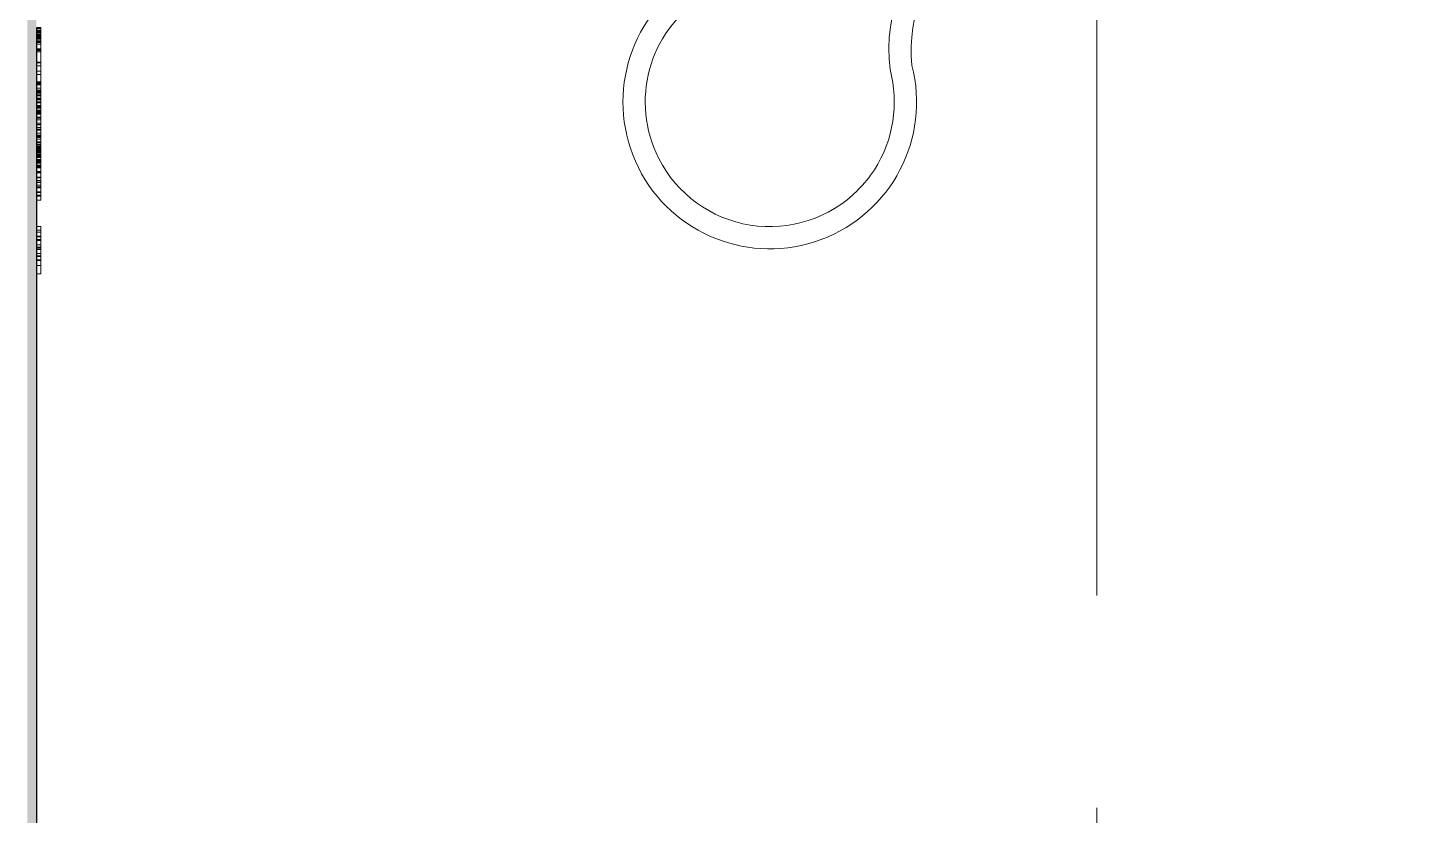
# Model space of a CAD drawing. Header units: millimetres. Extents: x -2766 to 205613, y -8553 to 29000.
# Drawn here: x 30910 to 33994, y 4386 to 6154 of the extents above; entities that cross this region are included whole.
import ezdxf

# ---------------------------------------------------------------- set-up
doc = ezdxf.new("R2010")
doc.units = ezdxf.units.MM
doc.linetypes.add('Осевая', pattern=[3175, 635, -476.25, 1587.5, -476.25])
for name, color, linetype, lineweight, true_color in [('A-WALL-1', 9, 'Continuous', 9, 0x808080), ('A-WALL-FNSH-1', 9, 'Continuous', 9, 0x808080), ('I-FURN-1', 9, 'Continuous', 9, 0x808080)]:
    doc.layers.add(name, color=color, linetype=linetype, lineweight=lineweight, true_color=true_color)
doc.layers.add('I-WALL', color=7, linetype='Continuous', lineweight=9)
doc.layers.add('Оси-2', color=7, linetype='Осевая', lineweight=9)

# ---------------------------------------------------------------- blocks, each defined once
blk = doc.blocks.new('рекреация сидение - рекреация сидение-26958909-План расстановки мебели и оборудования 2 этажа в осях 1-12')
at = {"layer": 'I-FURN-1'}
for p, q in [((560.8, -2.5), (554, -1.8)), ((554, -1.8), (560.8, -2.5)), ((560.3, -52.6), (553.5, -52)), ((553.5, -52), (560.3, -52.6))]:
    blk.add_line(p, q, dxfattribs=at)
for centre, radius, start, end in [((0.7, 671), 329.5, 321.2372, 216.9145), ((0.7, 671), 329.5, 321.2372, 216.9145), ((0.7, 671), 279.5, 33.8966, 217.3238), ((0.7, 671), 279.5, 33.8966, 217.3238), ((0.7, 671), 279.5, 320.5257, 33.7656), ((0.7, 671), 279.5, 320.5257, 33.7656), ((-526.9, 308.3), 361.3, 262.2586, 32.3231), ((-526.9, 308.3), 361.3, 262.2586, 32.3231), ((-526.9, 308.3), 311.3, 261.8348, 31.9527), ((-526.9, 308.3), 311.3, 261.8348, 31.9527), ((526.9, 308.3), 361.3, 149.2069, 222.0342), ((526.9, 308.3), 361.3, 149.2069, 222.0342), ((526.9, 308.3), 311.3, 149.8507, 274.9919), ((526.9, 308.3), 311.3, 149.8507, 274.9919), ((526.9, 308.3), 361.3, 222.1386, 274.2328), ((526.9, 308.3), 361.3, 222.1386, 274.2328), ((-585.4, -329), 329.5, 87.5108, 339.448), ((-585.4, -329), 329.5, 87.5108, 339.448), ((583.6, -331.2), 329.5, 200.1503, 93.9613), ((583.6, -331.2), 329.5, 200.1503, 93.9613), ((-585.4, -329), 279.5, 87.9792, 171.823), ((-585.4, -329), 279.5, 87.9792, 171.823), ((583.6, -331.2), 279.5, 199.4545, 94.7799), ((583.6, -331.2), 279.5, 199.4545, 94.7799), ((-1.3, -594.8), 363.8, 32.7722, 152.0227), ((-1.3, -594.8), 363.8, 32.7722, 152.0227), ((-585.4, -329), 279.5, 172.023, 279.9554), ((-585.4, -329), 279.5, 172.023, 279.9554), ((-1.3, -594.8), 313.8, 28.5725, 151.4275), ((-1.3, -594.8), 313.8, 28.5725, 151.4275), ((-1.3, -594.8), 363.8, 27.9474, 32.6625), ((-1.3, -594.8), 363.8, 27.9474, 32.6625), ((-585.4, -329), 279.5, 292.1037, 340.1105), ((-585.4, -329), 279.5, 292.1037, 340.1105), ((-585.4, -329), 279.5, 280.0793, 292.0855), ((-585.4, -329), 279.5, 280.0793, 292.0855)]:
    blk.add_arc(centre, radius, start, end, dxfattribs=at)
blk = doc.blocks.new('Надпись в вестибюле_2 - Надпись в вестибюле_2-32623903-План расстановки мебели и оборудования 2 этажа в осях 1-12')
at = {"layer": 'I-FURN-1'}
for p, q in [((-847.1, -10), (-847.1, 0)), ((-847.1, 0), (-847.1, -10)), ((-828.3, 0), (-828.3, -10)), ((-828.3, 0), (-828.3, -10)), ((-828.3, 0), (-828.3, -10)), ((-828.3, 0), (-828.3, -10)), ((-817.3, 0), (-817.3, -10)), ((-815.5, 0), (-815.5, -10)), ((-808.6, 0), (-808.6, -10)), ((-807.2, 0), (-807.2, -10)), ((-801.7, 0), (-801.7, -10)), ((-792.5, 0), (-792.5, -10)), ((-789.8, 0), (-789.8, -10)), ((-788.7, 0), (-788.7, -10)), ((-787.2, 0), (-787.2, -10)), ((-782.1, 0), (-782.1, -10)), ((-772.8, 0), (-772.8, -10)), ((-770.3, 0), (-770.3, -10)), ((-764.2, 0), (-764.2, -10)), ((-763, 0), (-763, -10)), ((-753.5, 0), (-753.5, -10)), ((-749.5, 0), (-749.5, -10)), ((-741.2, 0), (-741.2, -10)), ((-741.2, 0), (-741.2, -10)), ((-741.2, 0), (-741.2, -10)), ((-682.2, 0), (-593.1, 0)), ((-682.2, -10), (-682.2, 0)), ((-682.2, 0), (-682.2, -10)), ((-672.9, 0), (-672.9, -10)), ((-670.5, 0), (-670.5, -10)), ((-664.8, 0), (-664.8, -10)), ((-664.7, 0), (-664.7, -10)), ((-663.4, 0), (-663.4, -10)), ((-663.4, 0), (-663.4, -10)), ((-654.1, 0), (-654.1, -10)), ((-654, 0), (-654, -10)), ((-653, -10), (-653, 0)), ((-651.7, 0), (-651.7, -10)), ((-648.6, 0), (-648.6, -10)), ((-642.5, 0), (-642.5, -10)), ((-638.7, 0), (-638.7, -10)), ((-637.6, 0), (-637.6, -10)), ((-637.5, 0), (-637.5, -10)), ((-631.5, 0), (-631.5, -10)), ((-630.5, 0), (-630.5, -10)), ((-630.5, 0), (-630.5, -10)), ((-620.6, 0), (-620.6, -10)), ((-618.6, 0), (-618.6, -10)), ((-618.4, 0), (-618.4, -10)), ((-618.4, 0), (-618.4, -10)), ((-617.5, 0), (-617.5, -10)), ((-609.2, 0), (-609.2, -10)), ((-606.9, 0), (-606.9, -10)), ((-605.2, 0), (-605.2, -10)), ((-603.4, 0), (-603.4, -10)), ((-599.2, 0), (-599.2, -10)), ((-598, 0), (-598, -10)), ((-596.5, 0), (-596.5, -10)), ((-596.1, 0), (-596.1, -10)), ((-593.4, 0), (-593.4, -10)), ((-593.1, 0), (-574.3, 0)), ((-591.1, 0), (-593.1, 0)), ((-593.1, 0), (-590.9, 0)), ((-593.1, 0), (-593.1, -10)), ((-592.5, 0), (-592.5, -10)), ((-592.4, 0), (-592.4, -10)), ((-591.3, 0), (-591.3, -10)), ((-591.1, 0), (-591.1, -10)), ((-585.2, 0), (-590.9, 0)), ((-590.9, 0), (-584.2, 0)), ((-590.9, 0), (-590.9, -10)), ((-590.5, 0), (-590.5, -10)), ((-585.9, 0), (-585.9, -10)), ((-585.7, 0), (-585.7, -10)), ((-585.2, 0), (-585.2, -10)), ((-584.3, 0), (-584.3, -10)), ((-575.5, 0), (-584.2, 0)), ((-584.2, 0), (-573.4, 0)), ((-584.2, 0), (-584.2, -10)), ((-583.4, 0), (-583.4, -10)), ((-583.3, 0), (-583.3, -10)), ((-583.3, 0), (-583.3, -10)), ((-580.9, 0), (-580.9, -10)), ((-579.3, 0), (-579.3, -10)), ((-576.6, 0), (-576.6, -10)), ((-574.3, 0), (-575.5, 0)), ((-575.5, 0), (-575.5, -10)), ((-574.8, 0), (-574.8, -10)), ((-574.3, 0), (-574.3, -10)), ((-573.4, 0), (-558.8, 0)), ((-569.5, 0), (-573.4, 0)), ((-573.4, 0), (-573.4, -10)), ((-572.8, 0), (-564.5, 0)), ((-562.2, 0), (-572.8, 0)), ((-572.8, 0), (-568.6, 0)), ((-572.8, 0), (-572.8, -10)), ((-572.3, 0), (-572.3, -10)), ((-571.6, 0), (-571.6, -10)), ((-562.9, 0), (-569.5, 0)), ((-569.5, 0), (-569.5, -10)), ((-568.6, 0), (-561.3, 0)), ((-568.6, 0), (-568.6, -10)), ((-568.3, 0), (-568.3, -10)), ((-566.5, 0), (-566.5, -10)), ((-564.6, 0), (-564.6, -10)), ((-564.5, 0), (-564.5, -10)), ((-564.5, 0), (-564.5, -10)), ((-552.8, 0), (-562.9, 0)), ((-562.9, 0), (-562.9, -10)), ((-562.2, 0), (-562.2, -10)), ((-544.9, 0), (-561.3, 0)), ((-561.3, 0), (-550.9, 0)), ((-561.3, 0), (-561.3, -10)), ((-558.8, 0), (-541.5, 0)), ((-558.8, 0), (-558.8, -10)), ((-556.2, -10), (-556.2, 0)), ((-539.5, 0), (-552.8, 0)), ((-552.8, 0), (-552.8, -10)), ((-550.9, 0), (-538.4, 0)), ((-550.9, 0), (-550.9, -10)), ((-523, 0), (-544.9, 0)), ((-544.9, 0), (-544.9, -10)), ((-541.5, 0), (-522.6, 0)), ((-541.5, 0), (-541.5, -10)), ((-523.3, 0), (-539.5, 0)), ((-539.5, 0), (-539.5, -10)), ((-538.4, 0), (-524.9, 0)), ((-538.4, 0), (-538.4, -10)), ((-536.3, 0), (-536.3, -10)), ((-531.5, 0), (-502, 0)), ((-531.5, 0), (-531.5, -10)), ((-531.5, 0), (-531.5, -10)), ((-524.9, 0), (-509.2, 0)), ((-524.9, 0), (-524.9, -10)), ((-523.3, 0), (-523.3, -10)), ((-523, 0), (-523, -10)), ((-502, 0), (-522.6, 0)), ((-522.6, 0), (-502, 0)), ((-509.3, 0), (-522.6, 0)), ((-522.6, 0), (-522.6, -10)), ((-519.1, 0), (-519.1, -10)), ((-512.7, -10), (-512.7, 0)), ((-512.7, -10), (-512.7, 0)), ((-512.7, 0), (-512.7, -10)), ((-512.7, 0), (-512.7, -10)), ((-512.2, 0), (-512.2, -10)), ((-502, 0), (-509.3, 0)), ((-509.3, 0), (-509.3, -10)), ((-509.2, 0), (-502, 0)), ((-509.2, 0), (-509.2, -10)), ((-502, 0), (-484.9, 0)), ((-502, 0), (-502, -10)), ((-501.9, 0), (-475.7, 0)), ((-501.5, 0), (-501.9, 0)), ((-497.9, 0), (-501.9, 0)), ((-501.9, 0), (-496.1, 0)), ((-483.6, 0), (-501.5, 0)), ((-501.5, 0), (-501.5, -10)), ((-489, 0), (-497.9, 0)), ((-497.9, 0), (-497.9, -10)), ((-496.1, 0), (-496.1, -10)), ((-496.1, 0), (-486.2, 0)), ((-496.1, 0), (-496.1, -10)), ((-482.4, 0), (-489, 0)), ((-489, 0), (-489, -10)), ((-488, 0), (-488, -10)), ((-486.2, 0), (-480.1, 0)), ((-486.2, 0), (-486.2, -10)), ((-484.9, 0), (-471.9, 0)), ((-484.9, 0), (-484.9, -10)), ((-469.9, 0), (-483.6, 0)), ((-483.6, 0), (-483.6, -10)), ((-463.6, 0), (-482.4, 0)), ((-482.4, 0), (-482.4, -10)), ((-480.1, 0), (-463.6, 0)), ((-480.1, -10), (-480.1, 0)), ((-480, 0), (-480, -10)), ((-475.7, 0), (-465, 0)), ((-475.7, 0), (-475.7, -10)), ((-474.4, 0), (-474.4, -10)), ((-473.8, 0), (-473.8, -10)), ((-473.3, 0), (-473.3, -10)), ((-471.9, 0), (-463.6, 0)), ((-471.9, 0), (-471.9, -10)), ((-463.6, 0), (-469.9, 0)), ((-469.9, 0), (-469.9, -10)), ((-463.9, 0), (-463.9, -10)), ((-463.6, 0), (-461.2, 0)), ((-461.2, 0), (-463.6, 0)), ((-463.6, 0), (-463.6, -10)), ((-461.2, 0), (-461.2, -10)), ((-457, 0), (-457, -10)), ((-456.6, 0), (-456.6, -10)), ((-454.9, 0), (-454.9, -10)), ((-453.2, 0), (-453.2, -10)), ((-447.7, 0), (-447.7, -10)), ((-445.6, 0), (-445.6, -10)), ((-442.2, 0), (-442.2, -10)), ((-439.8, 0), (-439.8, -10)), ((-439.4, 0), (-439.4, -10)), ((-437.4, 0), (-437.4, -10)), ((-435.4, 0), (-327, 0)), ((-416.5, 0), (-435.4, 0)), ((-435.4, 0), (-435.4, -10)), ((-435.4, 0), (-435.4, -10)), ((-434.9, 0), (-434.9, -10)), ((-430.7, 0), (-430.7, -10)), ((-423, 0), (-423, -10)), ((-421.6, 0), (-421.6, -10)), ((-419.9, 0), (-419.9, -10)), ((-418.5, 0), (-418.5, -10)), ((-327, 0), (-416.5, 0)), ((-416.5, 0), (-331.8, 0)), ((-331.8, 0), (-416.5, 0)), ((-416.5, 0), (-331.8, 0)), ((-331.8, 0), (-416.5, 0)), ((-416.5, 0), (-416.5, -10)), ((-416.5, 0), (-416.5, -10)), ((-416.5, 0), (-416.5, -10)), ((-416.5, 0), (-416.5, -10)), ((-399.8, 0), (-399.8, -10)), ((-399.8, 0), (-399.8, -10)), ((-392.6, 0), (-373.8, 0)), ((-392.6, 0), (-392.6, -10)), ((-392.6, 0), (-392.6, -10)), ((-380.9, -10), (-380.9, 0)), ((-380.9, 0), (-380.9, -10)), ((-380.9, -10), (-380.9, 0)), ((-380.9, 0), (-380.9, -10)), ((-373.8, 0), (-373.8, -10)), ((-373.8, 0), (-373.8, -10)), ((-372.4, 0), (-372.4, -10)), ((-349.1, 0), (-349.1, -10)), ((-346.5, 0), (-346.5, -10)), ((-344.1, 0), (-344.1, -10)), ((-342.7, 0), (-342.7, -10)), ((-342.3, 0), (-342.3, -10)), ((-342.3, 0), (-342.3, -10)), ((-331.8, 0), (-327, 0)), ((-327, 0), (-331.8, 0)), ((-331.8, 0), (-331.8, -10)), ((-331.8, 0), (-331.8, -10)), ((-328.3, 0), (-328.3, -10)), ((-327, 0), (-324.7, 0)), ((-324.7, 0), (-327, 0)), ((-327, 0), (-327, -10)), ((-327, 0), (-327, -10)), ((-326.4, 0), (-326.4, -10)), ((-324.9, 0), (-324.9, -10)), ((-324.7, -10), (-324.7, 0)), ((-324.7, 0), (-324.7, -10)), ((-320.9, 0), (-320.9, -10)), ((-318.5, 0), (-318.5, -10)), ((-316.5, 0), (-316.5, -10)), ((-314.4, 0), (-314.4, -10)), ((-314.1, 0), (-314.1, -10)), ((-314.1, 0), (-314.1, -10)), ((-311.8, -10), (-311.8, 0)), ((-310.3, 0), (-310.3, -10)), ((-309.2, 0), (-309.2, -10)), ((-308.7, 0), (-308.7, -10)), ((-305.6, 0), (-305.6, -10)), ((-304.6, 0), (-304.6, -10)), ((-302.2, 0), (-302.2, -10)), ((-301.1, 0), (-301.1, -10)), ((-297.5, 0), (-297.5, -10)), ((-296.5, 0), (-296.5, -10)), ((-294.9, 0), (-294.9, -10)), ((-847.1, -10), (-828.3, -10)), ((-828.3, -10), (-847.1, -10)), ((-828.3, -10), (-817.3, -10)), ((-815.5, -10), (-828.3, -10)), ((-817.3, -10), (-808.6, -10)), ((-807.2, -10), (-815.5, -10)), ((-808.6, -10), (-801.7, -10)), ((-792.5, -10), (-807.2, -10)), ((-801.7, -10), (-789.8, -10)), ((-787.2, -10), (-801.7, -10)), ((-801.7, -10), (-788.7, -10)), ((-782.1, -10), (-792.5, -10)), ((-789.8, -10), (-763, -10)), ((-788.7, -10), (-775.4, -10)), ((-772.8, -10), (-787.2, -10)), ((-770.3, -10), (-782.1, -10)), ((-775.4, -10), (-764.2, -10)), ((-741.2, -10), (-772.8, -10)), ((-753.5, -10), (-770.3, -10)), ((-764.2, -10), (-749.5, -10)), ((-763, -10), (-741.2, -10)), ((-741.2, -10), (-753.5, -10)), ((-749.5, -10), (-745.3, -10)), ((-745.3, -10), (-741.2, -10)), ((-682.2, -10), (-663.4, -10)), ((-593.1, -10), (-682.2, -10)), ((-672.9, -10), (-670.5, -10)), ((-670.5, -10), (-672.9, -10)), ((-670.5, -10), (-664.8, -10)), ((-664.7, -10), (-670.5, -10)), ((-670.5, -10), (-651.7, -10)), ((-654.1, -10), (-670.5, -10)), ((-664.7, -10), (-654.1, -10)), ((-654.1, -10), (-664.7, -10)), ((-663.4, -10), (-593.1, -10)), ((-638.7, -10), (-654.1, -10)), ((-642.5, -10), (-654, -10)), ((-653, -10), (-637.5, -10)), ((-651.7, -10), (-648.6, -10)), ((-648.6, -10), (-638.7, -10)), ((-631.5, -10), (-642.5, -10)), ((-618.6, -10), (-638.7, -10)), ((-637.6, -10), (-618.6, -10)), ((-637.5, -10), (-631.5, -10)), ((-630.5, -10), (-618.6, -10)), ((-609.2, -10), (-630.5, -10)), ((-630.5, -10), (-620.6, -10)), ((-618.6, -10), (-630.5, -10)), ((-620.6, -10), (-605.2, -10)), ((-599.2, -10), (-618.6, -10)), ((-618.4, -10), (-606.9, -10)), ((-617.5, -10), (-596.5, -10)), ((-603.4, -10), (-617.5, -10)), ((-596.1, -10), (-609.2, -10)), ((-606.9, -10), (-598, -10)), ((-605.2, -10), (-593.4, -10)), ((-593.1, -10), (-603.4, -10)), ((-593.1, -10), (-599.2, -10)), ((-598, -10), (-593.1, -10)), ((-596.1, -10), (-593.1, -10)), ((-593.1, -10), (-596.1, -10)), ((-584.3, -10), (-593.1, -10)), ((-590.9, -10), (-593.1, -10)), ((-593.1, -10), (-591.3, -10)), ((-593.1, -10), (-584.2, -10)), ((-574.3, -10), (-593.1, -10)), ((-590.9, -10), (-593.1, -10)), ((-593.1, -10), (-591.1, -10)), ((-592.5, -10), (-591.3, -10)), ((-591.3, -10), (-592.5, -10)), ((-592.4, -10), (-590.9, -10)), ((-584.2, -10), (-590.9, -10)), ((-590.9, -10), (-585.2, -10)), ((-590.5, -10), (-584.3, -10)), ((-584.3, -10), (-590.5, -10)), ((-590.5, -10), (-584.3, -10)), ((-590.5, -10), (-585.9, -10)), ((-585.7, -10), (-590.5, -10)), ((-585.9, -10), (-584.3, -10)), ((-584.3, -10), (-585.7, -10)), ((-580.9, -10), (-584.2, -10)), ((-584.2, -10), (-576.6, -10)), ((-574.8, -10), (-584.2, -10)), ((-573.4, -10), (-584.2, -10)), ((-584.2, -10), (-575.5, -10)), ((-583.4, -10), (-579.3, -10)), ((-583.3, -10), (-574.3, -10)), ((-574.8, -10), (-580.9, -10)), ((-579.3, -10), (-574.8, -10)), ((-576.6, -10), (-574.8, -10)), ((-575.5, -10), (-574.3, -10)), ((-573.4, -10), (-569.5, -10)), ((-558.8, -10), (-573.4, -10)), ((-572.8, -10), (-571.6, -10)), ((-571.6, -10), (-572.8, -10)), ((-572.8, -10), (-564.5, -10)), ((-564.5, -10), (-572.8, -10)), ((-568.6, -10), (-572.8, -10)), ((-572.8, -10), (-562.2, -10)), ((-571.6, -10), (-568.6, -10)), ((-566.5, -10), (-571.6, -10)), ((-569.5, -10), (-562.9, -10)), ((-561.3, -10), (-568.6, -10)), ((-568.3, -10), (-564.6, -10)), ((-564.6, -10), (-566.5, -10)), ((-562.9, -10), (-552.8, -10)), ((-550.9, -10), (-561.3, -10)), ((-561.3, -10), (-544.9, -10)), ((-541.5, -10), (-558.8, -10)), ((-556.2, -10), (-536.3, -10)), ((-531.5, -10), (-556.2, -10)), ((-552.8, -10), (-539.5, -10)), ((-538.4, -10), (-550.9, -10)), ((-544.9, -10), (-523, -10)), ((-522.6, -10), (-541.5, -10)), ((-539.5, -10), (-523.3, -10)), ((-524.9, -10), (-538.4, -10)), ((-536.3, -10), (-531.5, -10)), ((-531.5, -10), (-519.1, -10)), ((-512.7, -10), (-531.5, -10)), ((-531.5, -10), (-512.7, -10)), ((-502, -10), (-531.5, -10)), ((-509.2, -10), (-524.9, -10)), ((-522.6, -10), (-509.3, -10)), ((-502, -10), (-522.6, -10)), ((-522.6, -10), (-502, -10)), ((-519.1, -10), (-512.7, -10)), ((-502, -10), (-512.7, -10)), ((-512.7, -10), (-502, -10)), ((-512.7, -10), (-502, -10)), ((-502, -10), (-512.7, -10)), ((-512.2, -10), (-502, -10)), ((-512.2, -10), (-502, -10)), ((-502, -10), (-512.2, -10)), ((-509.3, -10), (-502, -10)), ((-502, -10), (-509.2, -10)), ((-484.9, -10), (-502, -10)), ((-501.9, -10), (-496.1, -10)), ((-496.1, -10), (-501.9, -10)), ((-501.9, -10), (-497.4, -10)), ((-496.1, -10), (-501.9, -10)), ((-501.9, -10), (-474.4, -10)), ((-475.7, -10), (-501.9, -10)), ((-501.9, -10), (-473.8, -10)), ((-473.3, -10), (-501.9, -10)), ((-496.1, -10), (-501.9, -10)), ((-501.9, -10), (-497.9, -10)), ((-501.9, -10), (-501.5, -10)), ((-501.5, -10), (-483.6, -10)), ((-497.9, -10), (-489, -10)), ((-497.4, -10), (-496.1, -10)), ((-496.1, -10), (-480.1, -10)), ((-480.1, -10), (-496.1, -10)), ((-496.1, -10), (-488, -10)), ((-480.1, -10), (-496.1, -10)), ((-486.2, -10), (-496.1, -10)), ((-489, -10), (-482.4, -10)), ((-488, -10), (-480.1, -10)), ((-480.1, -10), (-486.2, -10)), ((-471.9, -10), (-484.9, -10)), ((-483.6, -10), (-469.9, -10)), ((-482.4, -10), (-463.6, -10)), ((-463.6, -10), (-480.1, -10)), ((-480, -10), (-463.9, -10)), ((-463.6, -10), (-480, -10)), ((-480, -10), (-477.5, -10)), ((-463.9, -10), (-480, -10)), ((-477.5, -10), (-463.9, -10)), ((-463.6, -10), (-475.7, -10)), ((-473.8, -10), (-463.6, -10)), ((-473.3, -10), (-463.6, -10)), ((-463.6, -10), (-473.3, -10)), ((-463.6, -10), (-471.9, -10)), ((-469.9, -10), (-463.6, -10)), ((-463.6, -10), (-461.2, -10)), ((-461.2, -10), (-463.6, -10)), ((-463.6, -10), (-461.2, -10)), ((-461.2, -10), (-463.6, -10)), ((-463.6, -10), (-461.2, -10)), ((-461.2, -10), (-463.6, -10)), ((-463.6, -10), (-461.2, -10)), ((-461.2, -10), (-463.6, -10)), ((-461.2, -10), (-457, -10)), ((-446.2, -10), (-461.2, -10)), ((-461.2, -10), (-447.7, -10)), ((-453.2, -10), (-461.2, -10)), ((-461.2, -10), (-454.9, -10)), ((-456.6, -10), (-461.2, -10)), ((-456.6, -10), (-439.8, -10)), ((-445.6, -10), (-456.6, -10)), ((-454.9, -10), (-442.2, -10)), ((-435.4, -10), (-453.2, -10)), ((-447.7, -10), (-437.4, -10)), ((-437.4, -10), (-445.6, -10)), ((-439.4, -10), (-445.6, -10)), ((-442.2, -10), (-437.4, -10)), ((-439.4, -10), (-437.4, -10)), ((-437.4, -10), (-439.4, -10)), ((-437.4, -10), (-435.4, -10)), ((-435.4, -10), (-437.4, -10)), ((-437.4, -10), (-435.4, -10)), ((-435.4, -10), (-416.5, -10)), ((-327, -10), (-435.4, -10)), ((-434.9, -10), (-419.9, -10)), ((-419.9, -10), (-434.9, -10)), ((-434.9, -10), (-430.7, -10)), ((-423, -10), (-434.9, -10)), ((-430.7, -10), (-421.6, -10)), ((-418.5, -10), (-423, -10)), ((-421.6, -10), (-418.5, -10)), ((-416.5, -10), (-331.8, -10)), ((-331.8, -10), (-416.5, -10)), ((-416.5, -10), (-331.8, -10)), ((-331.8, -10), (-416.5, -10)), ((-416.5, -10), (-327, -10)), ((-399.8, -10), (-392.6, -10)), ((-392.6, -10), (-399.8, -10)), ((-392.6, -10), (-380.9, -10)), ((-342.3, -10), (-392.6, -10)), ((-392.6, -10), (-372.4, -10)), ((-373.8, -10), (-392.6, -10)), ((-380.9, -10), (-349.1, -10)), ((-346.5, -10), (-380.9, -10)), ((-380.9, -10), (-344.1, -10)), ((-342.3, -10), (-380.9, -10)), ((-380.9, -10), (-342.7, -10)), ((-331.8, -10), (-373.8, -10)), ((-372.4, -10), (-331.8, -10)), ((-349.1, -10), (-331.8, -10)), ((-331.8, -10), (-346.5, -10)), ((-344.1, -10), (-331.8, -10)), ((-331.8, -10), (-342.3, -10)), ((-342.3, -10), (-331.8, -10)), ((-331.8, -10), (-342.3, -10)), ((-331.8, -10), (-327, -10)), ((-327, -10), (-331.8, -10)), ((-331.8, -10), (-327, -10)), ((-328.3, -10), (-331.8, -10)), ((-331.8, -10), (-327, -10)), ((-327, -10), (-331.8, -10)), ((-331.8, -10), (-327, -10)), ((-327, -10), (-331.8, -10)), ((-331.8, -10), (-327, -10)), ((-327, -10), (-331.8, -10)), ((-327, -10), (-328.3, -10)), ((-327, -10), (-324.9, -10)), ((-324.7, -10), (-327, -10)), ((-327, -10), (-324.7, -10)), ((-324.7, -10), (-327, -10)), ((-327, -10), (-324.7, -10)), ((-324.7, -10), (-327, -10)), ((-324.7, -10), (-326.4, -10)), ((-326.4, -10), (-324.7, -10)), ((-324.7, -10), (-326.4, -10)), ((-326.4, -10), (-324.7, -10)), ((-324.7, -10), (-314.1, -10)), ((-314.4, -10), (-324.7, -10)), ((-324.7, -10), (-320.9, -10)), ((-316.5, -10), (-324.7, -10)), ((-324.7, -10), (-318.5, -10)), ((-314.1, -10), (-324.7, -10)), ((-324.7, -10), (-294.9, -10)), ((-294.9, -10), (-324.7, -10)), ((-320.9, -10), (-314.4, -10)), ((-318.5, -10), (-314.4, -10)), ((-314.4, -10), (-316.5, -10)), ((-314.1, -10), (-310.3, -10)), ((-310.3, -10), (-314.1, -10)), ((-314.1, -10), (-311.8, -10)), ((-311.8, -10), (-314.1, -10)), ((-314.1, -10), (-311.8, -10)), ((-304.6, -10), (-314.1, -10)), ((-311.8, -10), (-310.3, -10)), ((-310.3, -10), (-311.8, -10)), ((-311.8, -10), (-310.3, -10)), ((-310.3, -10), (-311.8, -10)), ((-311.8, -10), (-310.3, -10)), ((-308.7, -10), (-310.3, -10)), ((-310.3, -10), (-305.6, -10)), ((-301.1, -10), (-310.3, -10)), ((-310.3, -10), (-297.5, -10)), ((-309.2, -10), (-305.6, -10)), ((-305.6, -10), (-308.7, -10)), ((-304.6, -10), (-302.2, -10)), ((-297.5, -10), (-304.6, -10)), ((-301.1, -10), (-294.9, -10)), ((-294.9, -10), (-301.1, -10)), ((-294.9, -10), (-297.5, -10)), ((-296.5, -10), (-294.9, -10))]:
    blk.add_line(p, q, dxfattribs=at)

msp = doc.modelspace()

# ---------------------------------------------------------------- hatches: boundary and pattern name
at = {"layer": 'I-WALL'}
h = msp.add_hatch(dxfattribs=at)
h.set_pattern_fill('FP_87', color=256, style=0, pattern_type=2)
h.set_pattern_definition([(0, (0, 0), (121.92, 30.48), [10.058, -81.382, 10.058, -81.382, -487.68]), (0, (0, 0), (121.92, 30.48), [-182.88, 10.058, -172.822, 10.058, -81.382, -213.36]), (0, (0, 0), (121.92, 30.48), [-457.2, 10.058, -50.902, 10.058, -142.342]), (120, (45.72, 15.24), (-87.356454, 90.345817), [10.058, -81.382, 10.058, -81.382, -487.68]), (120, (45.72, 15.24), (-87.356454, 90.345817), [-182.88, 10.058, -172.822, 10.058, -81.382, -213.36]), (120, (45.72, 15.24), (-87.356454, 90.345817), [-457.2, 10.058, -50.902, 10.058, -142.342]), (240, (60.96, 76.2), (-34.563546, -120.825817), [10.058, -81.382, 10.058, -81.382, -487.68]), (240, (60.96, 76.2), (-34.563546, -120.825817), [-182.88, 10.058, -172.822, 10.058, -81.382, -213.36]), (240, (60.96, 76.2), (-34.563546, -120.825817), [-457.2, 10.058, -50.902, 10.058, -142.342])])
h.paths.add_polyline_path([(30910, 100), (30930, 100), (30930, 7900), (30910, 7900), (30910, 191.6)])

# ---------------------------------------------------------------- linework, layer by layer
at = {"layer": 'A-WALL-1'}
for p, q in [((30930, 6117.2), (30930, 6153.6)), ((30930, 5876.2), (30930, 5947))]:
    msp.add_line(p, q, dxfattribs=at)
at = {"layer": 'A-WALL-FNSH-1'}
for p, q in [((30931, 5947.1), (30931, 6153.6)), ((30930, 6117.2), (30930, 5947.1)), ((30931, 5876.2), (30931, 5947)), ((30930, 5874.7), (30930, 140)), ((30931, 141), (30931, 5874.7))]:
    msp.add_line(p, q, dxfattribs=at)
at = {"layer": 'Оси-2'}
msp.add_line((33310, 593.7), (33310, 24898.1), dxfattribs=at)

# ---------------------------------------------------------------- block references
at = {"layer": 'I-FURN-1'}
for name, p, rotation in [('рекреация сидение - рекреация сидение-26958909-План расстановки мебели и оборудования 2 этажа в осях 1-12', (32866.7, 6592.5), 34.99999999999948), ('Надпись в вестибюле_2 - Надпись в вестибюле_2-32623903-План расстановки мебели и оборудования 2 этажа в осях 1-12', (30930, 6449), 89.99999999999984)]:
    msp.add_blockref(name, p, dxfattribs=dict(at, rotation=rotation))

doc.saveas('drawing.dxf')
